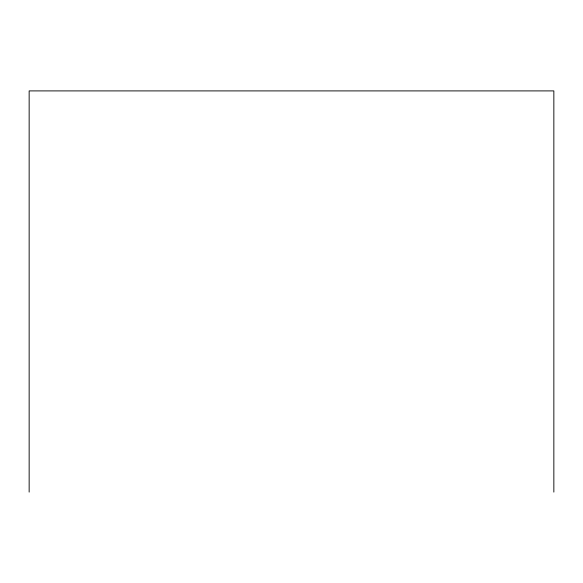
<?xml version="1.0" encoding="UTF-8"?>
<svg xmlns="http://www.w3.org/2000/svg" width="583" height="583" viewBox="0 0 583 583"><rect width="100%" height="100%" fill="white"/><g stroke="black" fill="none" stroke-linecap="round" stroke-linejoin="round"><path stroke-width="0.87" d="M553.85 492.096L553.85 90.904L29.15 90.904L29.15 492.096"/></g></svg>
